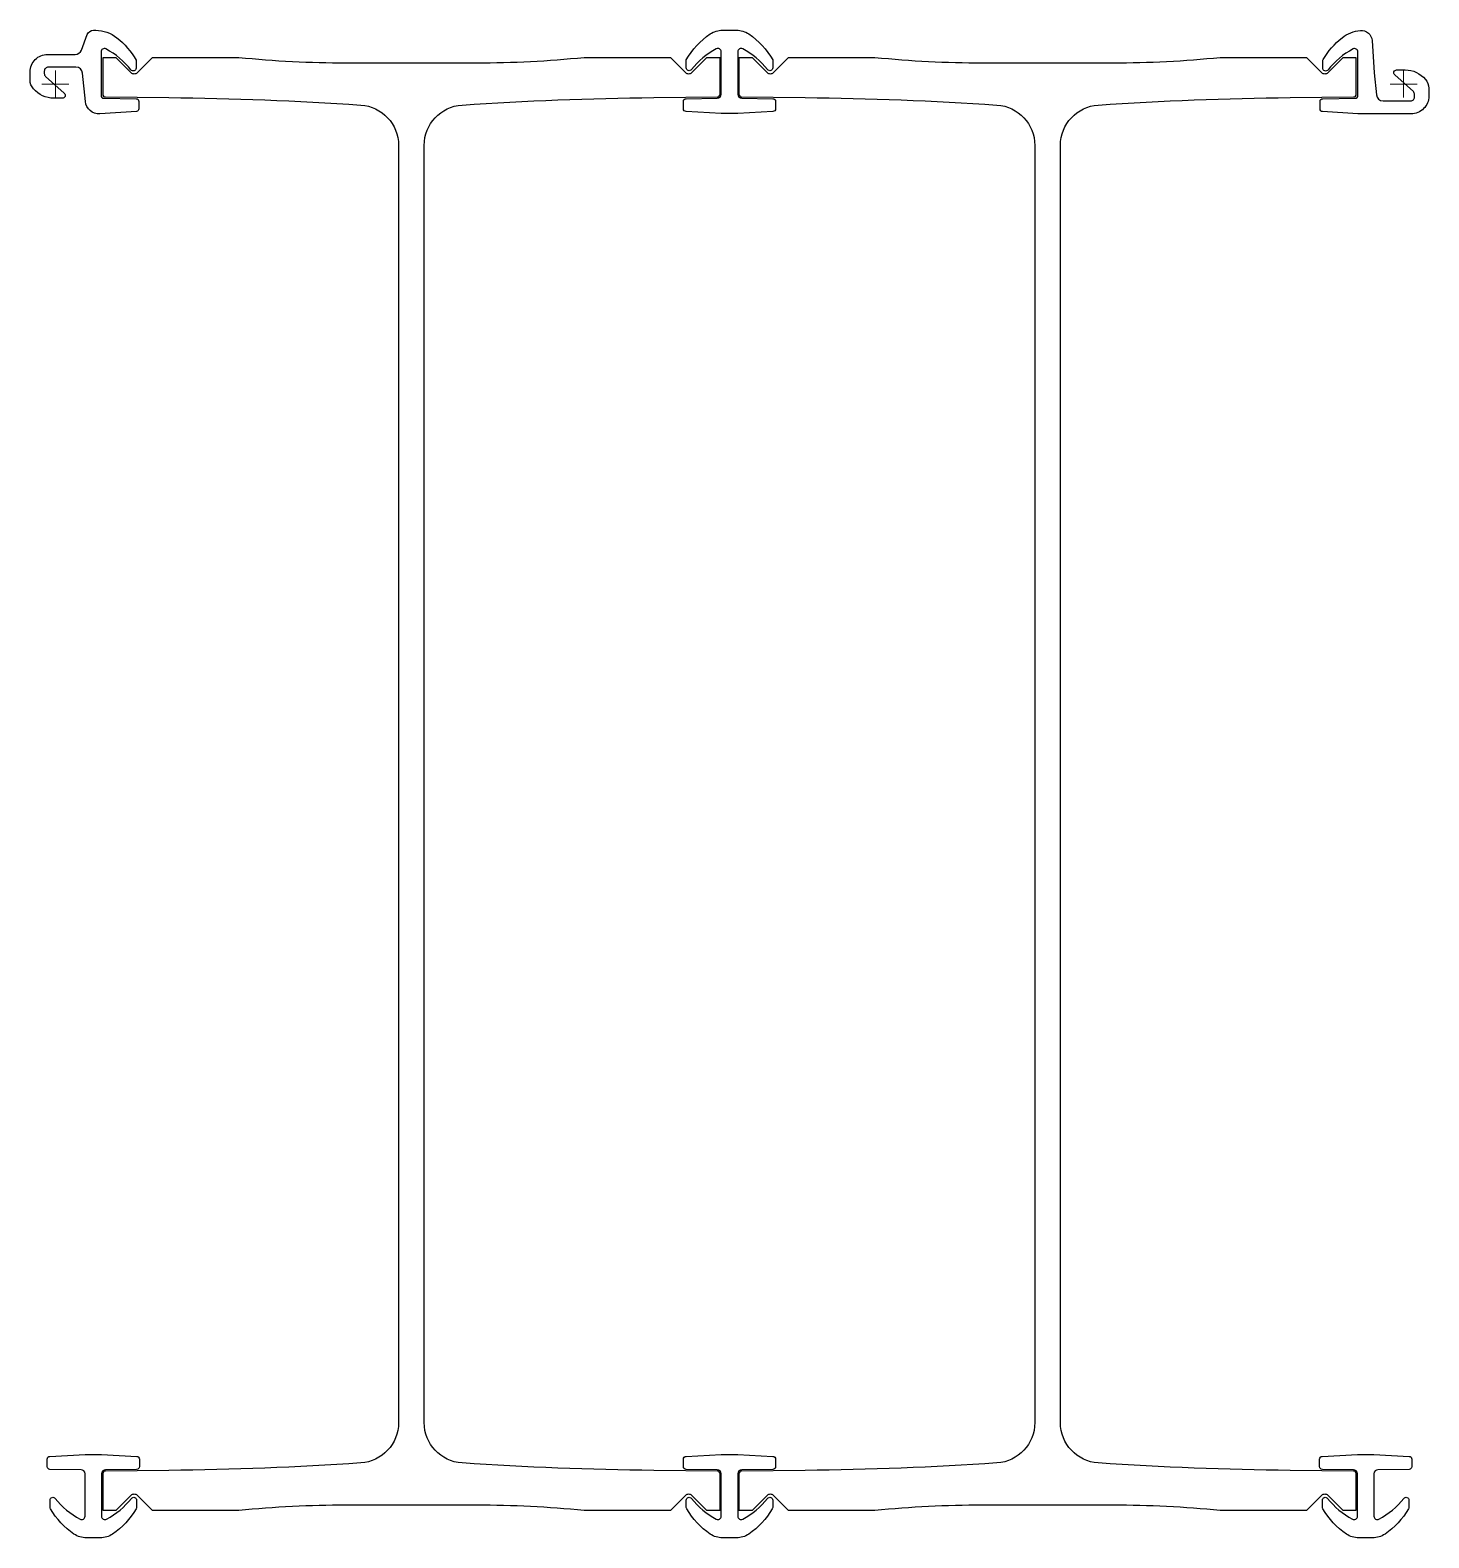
# Model space of a CAD drawing. Header units: millimetres. Extents: x -19 to 1017, y -1076 to 40.
import ezdxf

# ---------------------------------------------------------------- set-up
doc = ezdxf.new("R2010")
doc.units = ezdxf.units.MM
doc.layers.get('0').update_dxf_attribs({"lineweight": 25})
doc.layers.add('ref', color=252, linetype='Continuous', lineweight=5)

msp = doc.modelspace()

# ---------------------------------------------------------------- linework, layer by layer
at = {"elevation": 0}
for points in [[(61.7, -18.3, -0.396562), (59.9, -20.3), (32.8, -22, -0.402787), (22.2, -13), (20.1, 8, 0.385273), (15.1, 12.5), (-5.3, 12.5, 0.414214), (-8.3, 9.5), (-8.3, 7.9, 0.212557), (-7.3, 5.6), (6.5, -6.8, -0.687281), (5.1, -10.5), (-1.2, -10.5, -0.219232), (-16.3, -3.5, -0.17875), (-18.8, 3), (-18.8, 9, -0.414214), (-5.8, 22), (14.5, 22, 0.311359), (19.2, 25.2), (23.5, 36.6, -0.311359), (28.2, 39.8), (29.8, 39.8, -0.17076), (45.5, 34.3, -0.09176), (59.7, 17.8), (59.7, 11.8, -0.710366), (55.9, 10.5, 0.101503), (37.4, 26, 0.567914), (33.7, 23.8), (33.7, -8.5, 0.411079), (35.7, -10.5), (59.8, -10.8, -0.411079), (61.7, -12.8)], [(484.7, 37.1, -0.152295), (493.9, 39.9), (504.1, 39.9, -0.152295), (513.3, 37.1, -0.110047), (531, 17.9), (531, 12, -0.710994), (527.2, 10.7, 0.100981), (508.8, 26.1, 0.56829), (505.1, 23.9), (505.1, -7.5, 0.411198), (508.1, -10.5), (531.1, -10.8, -0.411533), (533.1, -12.8), (533.1, -18.4, -0.397192), (531.2, -20.3), (505.1, -21.9), (492.9, -21.9), (466.8, -20.3, -0.397192), (464.9, -18.4), (464.9, -12.8, -0.411533), (466.9, -10.8), (489.9, -10.5, 0.411198), (492.9, -7.5), (492.9, 23.9, 0.56798), (489.2, 26.1, 0.101014), (470.8, 10.7, -0.710336), (467, 12), (467, 17.9, -0.110047)], [(964.2, -8.5), (964.2, 23.8, 0.567914), (960.6, 26, 0.101503), (942.1, 10.5, -0.710366), (938.2, 11.8), (938.2, 17.2, -0.135195), (938.5, 18.2, -0.089428), (952.5, 34.3, -0.149445), (966.1, 39.7, -0.41996), (974.7, 32.2), (976.2, 8.4), (977.9, -8, 0.385273), (982.9, -12.5), (1003.2, -12.5, 0.414214), (1006.2, -9.5), (1006.2, -7.9, 0.212557), (1005.3, -5.6), (991.5, 6.8, -0.687281), (992.9, 10.5), (999.2, 10.5, -0.219232), (1014.3, 3.5, -0.17875), (1016.7, -3), (1016.7, -9, -0.414214), (1003.7, -22), (964.2, -22), (938.1, -20.4, -0.396562), (936.2, -18.4), (936.2, -12.8, -0.411079), (938.2, -10.8), (962.3, -10.5, 0.411079)], [(84, -1026.4), (37, -1026.9, 0.411288), (35, -1028.9), (35, -1055.8), (45, -1055.8), (56.1, -1044.7, -0.414214), (60.4, -1044.7), (71.5, -1055.8), (135.7, -1055.8, -0.024866), (215.1, -1051.9), (311.9, -1051.9, -0.024866), (391.3, -1055.8), (455.5, -1055.8), (466.6, -1044.7, -0.414214), (470.9, -1044.7), (482, -1055.8), (492, -1055.8), (492, -1028.9, 0.411288), (490, -1026.9), (443, -1026.4, -0.014216), (301, -1020.9, -0.394764), (273, -991), (273, -45.4, -0.394764), (301, -15.5, -0.014216), (443, -10), (490, -9.5, 0.411288), (492, -7.5), (492, 19.5), (482, 19.5), (470.9, 8.3, -0.414214), (466.6, 8.3), (455.5, 19.5), (391.3, 19.5, -0.024866), (311.9, 15.5), (215.1, 15.5, -0.024866), (135.7, 19.5), (71.5, 19.5), (60.4, 8.3, -0.414214), (56.1, 8.3), (45, 19.5), (35, 19.5), (35, -7.5, 0.411288), (37, -9.5), (84, -10, -0.014216), (226, -15.5, -0.394764), (254, -45.4), (254, -991, -0.394764), (226, -1020.9, -0.014216)], [(542.5, 19.5), (531.4, 8.3, -0.414214), (527.1, 8.3), (516, 19.5), (506, 19.5), (506, -7.5, 0.411288), (508, -9.5), (555, -10, -0.014216), (697, -15.5, -0.394764), (725, -45.4), (725, -991, -0.394764), (697, -1020.9, -0.014216), (555, -1026.4), (508, -1026.9, 0.411288), (506, -1028.9), (506, -1055.8), (516, -1055.8), (527.1, -1044.7, -0.414214), (531.4, -1044.7), (542.5, -1055.8), (606.7, -1055.8, -0.024866), (686.1, -1051.9), (782.9, -1051.9, -0.024866), (862.3, -1055.8), (926.5, -1055.8), (937.6, -1044.7, -0.414214), (941.9, -1044.7), (953, -1055.8), (963, -1055.8), (963, -1028.9, 0.411288), (961, -1026.9), (914, -1026.4, -0.014216), (772, -1020.9, -0.394764), (744, -991), (744, -45.4, -0.394764), (772, -15.5, -0.014216), (914, -10), (961, -9.5, 0.411288), (963, -7.5), (963, 19.5), (953, 19.5), (941.9, 8.3, -0.414214), (937.6, 8.3), (926.5, 19.5), (862.3, 19.5, -0.024866), (782.9, 15.5), (686.1, 15.5, -0.024866), (606.7, 19.5)], [(-6.1, -1018, -0.397192), (-4.2, -1016), (21.9, -1014.5), (34.1, -1014.5), (60.2, -1016, -0.397192), (62.1, -1018), (62.1, -1023.6, -0.411533), (60.1, -1025.6), (37.1, -1025.9, 0.411198), (34.1, -1028.9), (34.1, -1060.3, 0.56798), (37.8, -1062.5, 0.101014), (56.2, -1047.1, -0.710336), (60, -1048.4), (60, -1053.8, -0.135197), (59.7, -1054.8, -0.107707), (42.3, -1073.5, -0.152295), (33.1, -1076.3), (22.9, -1076.3, -0.152295), (13.7, -1073.5, -0.107707), (-3.7, -1054.8, -0.135197), (-4, -1053.8), (-4, -1048.4, -0.710994), (-0.2, -1047.1, 0.100981), (18.2, -1062.5, 0.56829), (21.9, -1060.3), (21.9, -1028.9, 0.411198), (18.9, -1025.9), (-4.1, -1025.6, -0.411533), (-6.1, -1023.6)], [(466.8, -1016), (492.9, -1014.5), (505.1, -1014.5), (531.2, -1016, -0.397192), (533.1, -1018), (533.1, -1023.6, -0.411533), (531.1, -1025.6), (508.1, -1025.9, 0.411198), (505.1, -1028.9), (505.1, -1060.3, 0.56798), (508.8, -1062.5, 0.101014), (527.2, -1047.1, -0.710336), (531, -1048.4), (531, -1053.8, -0.135197), (530.7, -1054.8, -0.107707), (513.3, -1073.5, -0.152295), (504.1, -1076.3), (493.9, -1076.3, -0.152295), (484.7, -1073.5, -0.107707), (467.3, -1054.8, -0.135197), (467, -1053.8), (467, -1048.4, -0.710994), (470.8, -1047.1, 0.100981), (489.2, -1062.5, 0.56829), (492.9, -1060.3), (492.9, -1028.9, 0.411198), (489.9, -1025.9), (466.9, -1025.6, -0.411533), (464.9, -1023.6), (464.9, -1018, -0.397192)], [(935.9, -1018, -0.397192), (937.8, -1016), (963.9, -1014.5), (976.1, -1014.5), (1002.2, -1016, -0.397192), (1004.1, -1018), (1004.1, -1023.6, -0.411533), (1002.1, -1025.6), (979.1, -1025.9, 0.411198), (976.1, -1028.9), (976.1, -1060.3, 0.56798), (979.8, -1062.5, 0.101014), (998.2, -1047.1, -0.710336), (1002, -1048.4), (1002, -1053.8, -0.135197), (1001.7, -1054.8, -0.107707), (984.3, -1073.5, -0.152295), (975.1, -1076.3), (964.9, -1076.3, -0.152295), (955.7, -1073.5, -0.107707), (938.3, -1054.8, -0.135197), (938, -1053.8), (938, -1048.4, -0.710994), (941.8, -1047.1, 0.100981), (960.2, -1062.5, 0.56829), (963.9, -1060.3), (963.9, -1028.9, 0.411198), (960.9, -1025.9), (937.9, -1025.6, -0.411533), (935.9, -1023.6)]]:
    msp.add_lwpolyline(points, format="xyb", close=True, dxfattribs=at)
at = {"layer": 'ref'}
for p, q in [((10, 0), (-10, 0)), ((0, -10), (0, 10)), ((998, 10), (998, -10)), ((988, 0), (1008, 0))]:
    msp.add_line(p, q, dxfattribs=at)

doc.saveas('drawing.dxf')
